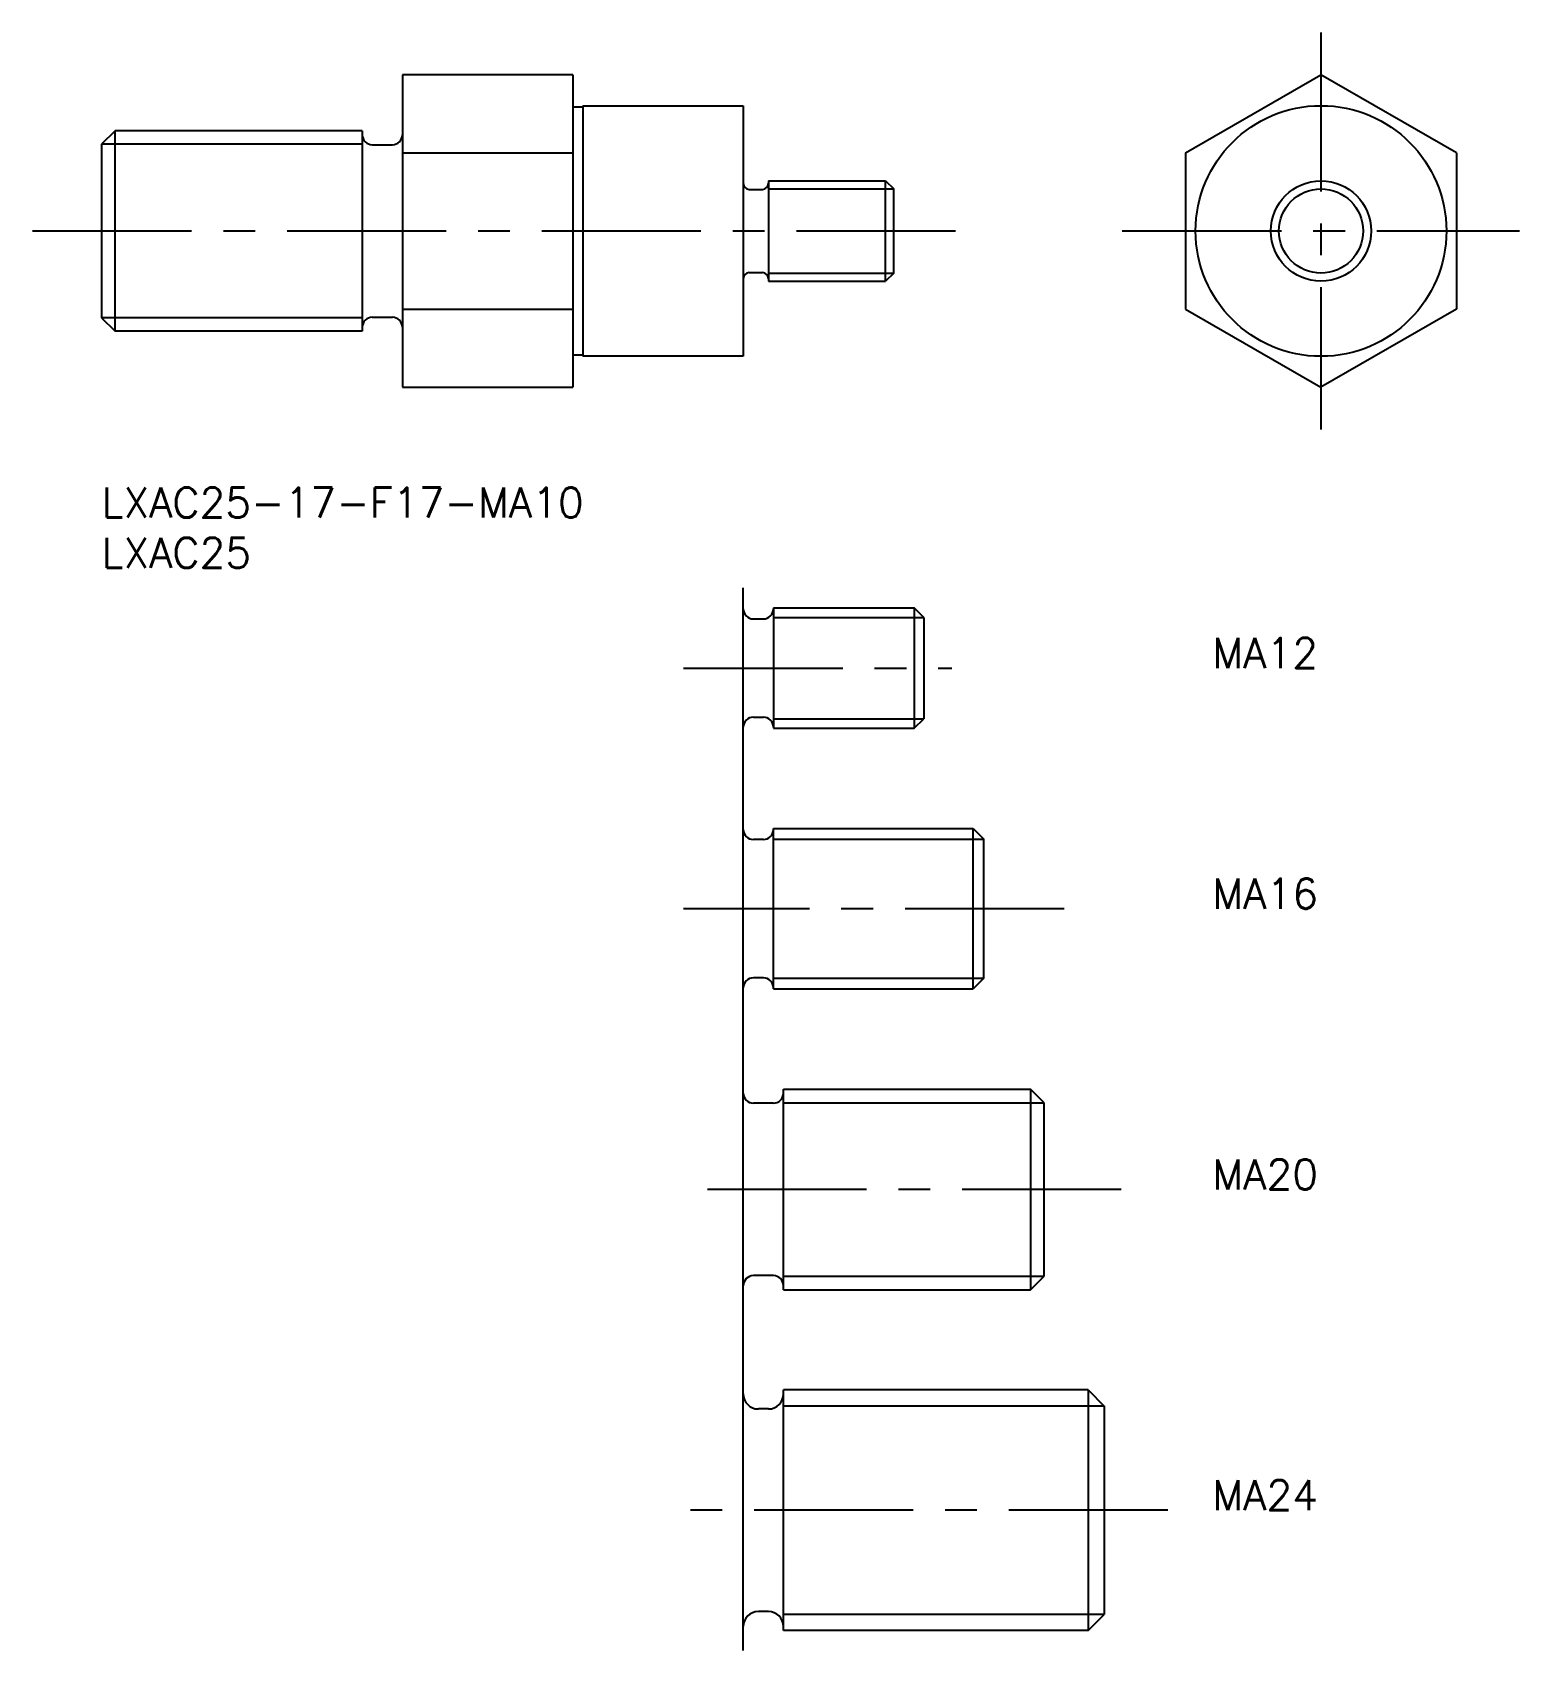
# Model space of a CAD drawing. Extents: x -7 to 141, y -116 to 45.
import ezdxf

# ---------------------------------------------------------------- set-up
doc = ezdxf.new("R2010")
doc.units = 0
doc.header["$LTSCALE"] = 0.5
doc.linetypes.add('CENTER', pattern=[50.8, 31.75, -6.35, 6.35, -6.35])
for name, color, linetype in [('MSM_CENTER', 1, 'CENTER'), ('MSM_CONTINUOUS', 7, 'CONTINUOUS'), ('MSM_NARROW', 5, 'CONTINUOUS'), ('MSM_PART_NUMBER', 7, 'CONTINUOUS')]:
    doc.layers.add(name, color=color, linetype=linetype)
doc.styles.get("Standard").update_dxf_attribs({"font": 'txt.shx', "height": 3, "bigfont": 'bigfont.shx'})

# ---------------------------------------------------------------- blocks, each defined once
blk = doc.blocks.new('*U12')
at = {"layer": 'MSM_PART_NUMBER'}
blk.add_text('LXAC25-17-F17-MA10', height=3, dxfattribs=at).set_placement((0, -3))
blk = doc.blocks.new('*U13')
at = {"layer": 'MSM_PART_NUMBER'}
blk.add_text('LXAC25', height=3, dxfattribs=at).set_placement((0, -8))
blk = doc.blocks.new('*U15')
at = {"layer": 'MSM_PART_NUMBER'}
blk.add_text('MA12', height=3, dxfattribs=at).set_placement((110.77, -18))
blk = doc.blocks.new('*U16')
at = {"layer": 'MSM_PART_NUMBER'}
blk.add_text('MA16', height=3, dxfattribs=at).set_placement((110.77, -42))
blk = doc.blocks.new('*U17')
at = {"layer": 'MSM_PART_NUMBER'}
blk.add_text('MA20', height=3, dxfattribs=at).set_placement((110.77, -70))
blk = doc.blocks.new('*U18')
at = {"layer": 'MSM_PART_NUMBER'}
blk.add_text('MA24', height=3, dxfattribs=at).set_placement((110.77, -102))

msp = doc.modelspace()

# ---------------------------------------------------------------- linework, layer by layer
at = {"layer": 'MSM_CENTER'}
for p, q in [((121.61, 45.4), (121.61, 5.78)), ((-6.9, 25.59), (85.18, 25.59)), ((101.79, 25.59), (141.42, 25.59)), ((58.04, -18), (84.79, -18)), ((96, -42), (58.04, -42)), ((101.69, -70), (57.39, -70)), ((106.35, -102), (57.39, -102))]:
    msp.add_line(p, q, dxfattribs=at)
at = {"layer": 'MSM_CONTINUOUS'}
for p, q in [((30, 41.18), (30, 10)), ((47, 41.18), (30, 41.18)), ((47, 41.18), (47, 10)), ((108.11, 33.38), (121.61, 41.18)), ((135.11, 33.38), (121.61, 41.18)), ((47, 37.99), (48, 37.99)), ((48, 38.09), (64, 38.09)), ((48, 38.09), (48, 13.09)), ((64, 38.09), (64, 13.09)), ((1.35, 35.59), (0, 34.24)), ((1.35, 15.59), (1.35, 35.59)), ((26, 35.59), (1.35, 35.59)), ((26, 35.59), (26, 15.59)), ((0, 34.24), (0, 16.94)), ((27, 34.19), (29, 34.19)), ((30, 33.38), (47, 33.38)), ((108.11, 33.38), (108.11, 17.79)), ((135.11, 33.38), (135.11, 17.79)), ((64.6, 29.74), (65.9, 29.74)), ((66.5, 30.59), (78.19, 30.59)), ((66.5, 30.59), (66.5, 20.59)), ((78.19, 20.59), (78.19, 30.59)), ((78.19, 30.59), (79, 29.78)), ((79, 21.4), (79, 29.78)), ((64.6, 21.44), (65.9, 21.44)), ((79, 21.4), (78.19, 20.59)), ((66.5, 20.59), (78.19, 20.59)), ((30, 17.79), (47, 17.79)), ((108.11, 17.79), (121.61, 10)), ((135.11, 17.79), (121.61, 10)), ((0, 16.94), (1.35, 15.59)), ((27, 16.99), (29, 16.99)), ((26, 15.59), (1.35, 15.59)), ((48, 13.19), (47, 13.19)), ((64, 13.09), (48, 13.09)), ((30, 10), (47, 10)), ((64, -116), (64, -10)), ((67, -12), (81.05, -12)), ((67, -12), (67, -24)), ((82, -12.95), (81.05, -12)), ((81.05, -12), (81.05, -24)), ((65, -13.1), (66, -13.1)), ((82, -12.95), (82, -23.05)), ((65, -22.9), (66, -22.9)), ((67, -24), (81.05, -24)), ((81.05, -24), (82, -23.05)), ((66, -35.1), (65, -35.1)), ((67, -50), (67, -34)), ((67, -34), (86.92, -34)), ((86.92, -50), (86.92, -34)), ((86.92, -34), (88, -35.08)), ((88, -48.92), (88, -35.08)), ((66, -48.9), (65, -48.9)), ((67, -50), (86.92, -50)), ((88, -48.92), (86.92, -50)), ((68, -80), (68, -60)), ((68, -60), (92.65, -60)), ((94, -61.35), (92.65, -60)), ((92.65, -60), (92.65, -80)), ((67, -61.4), (65, -61.4)), ((94, -78.65), (94, -61.35)), ((94, -78.4), (94, -61.6)), ((67, -78.6), (65, -78.6)), ((92.65, -80), (94, -78.65)), ((68, -80), (92.65, -80)), ((98.38, -90), (68, -90)), ((68, -114), (68, -90)), ((98.38, -90), (100, -91.62)), ((98.38, -90), (98.38, -114)), ((66.5, -91.9), (65.5, -91.9)), ((100, -91.62), (100, -112.38)), ((66.5, -112.1), (65.5, -112.1)), ((98.38, -114), (100, -112.38)), ((98.38, -114), (68, -114))]:
    msp.add_line(p, q, dxfattribs=at)
for radius in [12.5, 5]:
    msp.add_circle((121.61, 25.59), radius, dxfattribs=at)
for centre, radius, start, end in [((27, 35.19), 1, 180, 270), ((29, 35.19), 1, 270, 0), ((64.6, 30.34), 0.6, 180, 270), ((65.9, 30.34), 0.6, 270, 0), ((64.6, 20.84), 0.6, 90, 180), ((65.9, 20.84), 0.6, 0, 90), ((27, 15.99), 1, 90, 180), ((29, 15.99), 1, 360, 90), ((65, -12.1), 1, 180, 270), ((66, -12.1), 1, 270, 0), ((65, -23.9), 1, 90, 180), ((66, -23.9), 1, 0, 90), ((65, -34.1), 1, 180, 270), ((66, -34.1), 1, 270, 0), ((65, -49.9), 1, 90, 180), ((66, -49.9), 1, 0, 90), ((65, -60.4), 1, 180, 270), ((67, -60.4), 1, 270, 0), ((65, -79.6), 1, 90, 180), ((67, -79.6), 1, 0, 90), ((65.5, -90.4), 1.5, 180, 270), ((66.5, -90.4), 1.5, 270, 0), ((65.5, -113.6), 1.5, 90, 180), ((66.5, -113.6), 1.5, 0, 90)]:
    msp.add_arc(centre, radius, start, end, dxfattribs=at)
at = {"layer": 'MSM_NARROW'}
for p, q in [((26, 34.24), (0, 34.24)), ((66.5, 29.78), (79, 29.78)), ((66.5, 21.4), (79, 21.4)), ((26, 16.94), (0, 16.94)), ((67, -12.95), (82, -12.95)), ((67, -23.05), (82, -23.05)), ((67, -35.08), (88, -35.08)), ((67, -48.92), (88, -48.92)), ((68, -61.35), (94, -61.35)), ((68, -78.65), (94, -78.65)), ((100, -91.62), (68, -91.62)), ((100, -112.38), (68, -112.38))]:
    msp.add_line(p, q, dxfattribs=at)
msp.add_circle((121.61, 25.59), 4.19, dxfattribs=at)

# ---------------------------------------------------------------- block references
at = {"layer": 'MSM_CONTINUOUS'}
for name in ['*U12', '*U13', '*U15', '*U16', '*U17', '*U18']:
    msp.add_blockref(name, (0, 0), dxfattribs=at)

doc.saveas('drawing.dxf')
